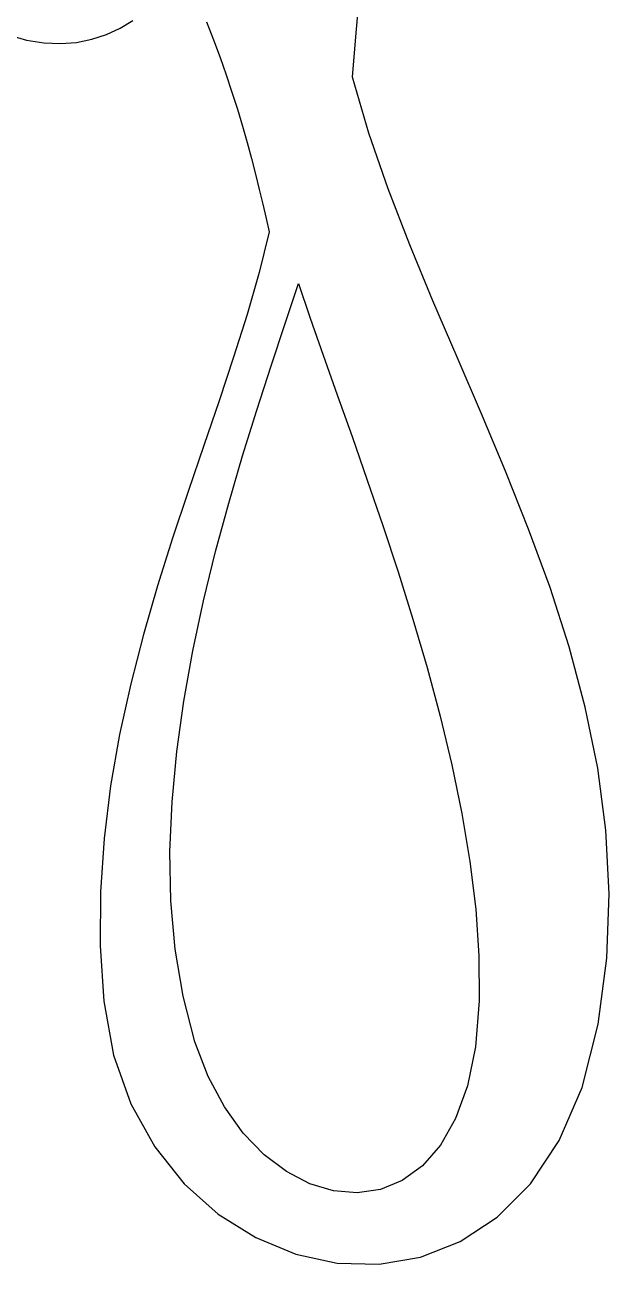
# Model space of a CAD drawing. Extents: x 23 to 503, y 214 to 344.
# Drawn here: x 230.94 to 250.74, y 228.62 to 270.65 of the extents above; entities that cross this region are included whole.
import ezdxf

# ---------------------------------------------------------------- set-up
doc = ezdxf.new("R2010")
doc.units = 0
doc.layers.add('Layer_1', color=7, linetype='CONTINUOUS')

msp = doc.modelspace()

# ---------------------------------------------------------------- linework, layer by layer
at = {"layer": 'Layer_1', "color": 1}
for points in [[(237.090825, 270.745716), (237.328905, 270.142419), (237.55221, 269.542928), (237.761391, 268.948729), (237.957092, 268.36131), (238.139963, 267.782156), (238.310657, 267.212753), (238.469822, 266.65459), (238.618104, 266.109154), (238.756156, 265.577927), (238.884624, 265.062403), (239.004159, 264.564063), (239.115408, 264.084395), (239.219023, 263.62489), (238.877876, 262.243745), (238.471922, 260.828209), (238.014781, 259.378529), (237.520068, 257.894971), (237.001403, 256.377787), (236.4724, 254.827236), (235.946682, 253.243574), (235.437863, 251.627053), (234.959562, 249.977935), (234.525397, 248.296475), (234.148986, 246.582929), (233.843946, 244.837557), (233.623897, 243.060609), (233.502451, 241.252347), (233.493223, 239.413026), (233.609845, 237.5429), (233.938631, 235.707871), (234.52602, 234.056614), (235.337136, 232.600774), (236.337088, 231.351997), (237.490996, 230.321928), (238.763979, 229.52222), (240.121152, 228.964513), (241.527635, 228.660458), (242.948539, 228.621697), (244.348982, 228.859882), (245.694084, 229.386658), (246.948963, 230.213668), (248.078732, 231.352564), (249.048507, 232.814989), (249.82341, 234.612589), (250.368554, 236.757015), (250.662344, 238.994041), (250.743424, 241.185048), (250.634122, 243.333321), (250.356762, 245.44215), (249.93368, 247.514821), (249.387199, 249.554616), (248.739652, 251.564826), (248.013364, 253.548735), (247.230669, 255.509629), (246.413889, 257.450796), (245.585361, 259.375518), (244.767408, 261.287085), (243.982359, 263.188783), (243.252546, 265.083897), (242.600294, 266.975714), (242.047937, 268.867519), (242.156666, 270.234107), (242.263303, 271.541169)], [(237.090825, 270.745716), (237.328905, 270.142419), (237.55221, 269.542928), (237.761391, 268.948729), (237.957092, 268.36131), (238.139963, 267.782156), (238.310657, 267.212753), (238.469822, 266.65459), (238.618104, 266.109154), (238.756156, 265.577927), (238.884624, 265.062403), (239.004159, 264.564063), (239.115408, 264.084395), (239.219023, 263.62489), (238.877876, 262.243745), (238.471922, 260.828209), (238.014781, 259.378529), (237.520068, 257.894971), (237.001403, 256.377787), (236.4724, 254.827236), (235.946682, 253.243574), (235.437863, 251.627053), (234.959562, 249.977935), (234.525397, 248.296475), (234.148986, 246.582929), (233.843946, 244.837557), (233.623897, 243.060609), (233.502451, 241.252347), (233.493223, 239.413026), (233.609845, 237.5429), (233.938631, 235.707871), (234.52602, 234.056614), (235.337136, 232.600774), (236.337088, 231.351997), (237.490996, 230.321928), (238.763979, 229.52222), (240.121152, 228.964513), (241.527635, 228.660458), (242.948539, 228.621697), (244.348982, 228.859882), (245.694084, 229.386658), (246.948963, 230.213668), (248.078732, 231.352564), (249.048507, 232.814989), (249.82341, 234.612589), (250.368554, 236.757015), (250.662344, 238.994041), (250.743424, 241.185048), (250.634122, 243.333321), (250.356762, 245.44215), (249.93368, 247.514821), (249.387199, 249.554616), (248.739652, 251.564826), (248.013364, 253.548735), (247.230669, 255.509629), (246.413889, 257.450796), (245.585361, 259.375518), (244.767408, 261.287085), (243.982359, 263.188783), (243.252546, 265.083897), (242.600294, 266.975714), (242.047937, 268.867519), (242.156666, 270.234107), (242.263303, 271.541169)], [(230.379067, 270.304139), (230.987625, 270.127554), (231.576347, 270.030461), (232.143613, 270.007104), (232.687817, 270.051735), (233.207337, 270.158598), (233.700566, 270.321941), (234.165888, 270.536012), (234.60169, 270.795058)], [(230.379067, 270.304139), (230.987625, 270.127554), (231.576347, 270.030461), (232.143613, 270.007104), (232.687817, 270.051735), (233.207337, 270.158598), (233.700566, 270.321941), (234.165888, 270.536012), (234.60169, 270.795058)], [(236.702693, 236.161151), (236.300191, 237.710988), (236.032246, 239.308948), (235.887788, 240.946353), (235.855744, 242.614526), (235.92505, 244.304786), (236.084629, 246.00846), (236.323412, 247.716867), (236.630329, 249.421331), (236.994311, 251.113174), (237.404283, 252.783715), (237.849179, 254.424279), (238.317924, 256.026189), (238.799452, 257.580765), (239.28269, 259.079328), (239.756566, 260.513203), (240.21001, 261.873712), (240.604692, 260.703444), (241.045811, 259.441772), (241.523085, 258.098276), (242.026231, 256.682536), (242.544967, 255.204138), (243.069011, 253.672659), (243.588077, 252.097684), (244.091889, 250.488794), (244.570157, 248.855569), (245.012605, 247.207591), (245.408944, 245.554444), (245.748897, 243.905707), (246.022179, 242.270966), (246.218507, 240.659796), (246.327597, 239.081784), (246.339168, 237.546509), (246.214341, 235.996556), (245.941249, 234.668774), (245.538018, 233.557366), (245.022776, 232.656535), (244.413662, 231.960485), (243.728796, 231.463415), (242.986317, 231.159527), (242.204347, 231.043026), (241.401024, 231.108109), (240.594473, 231.348986), (239.802822, 231.759853), (239.044209, 232.334915), (238.336757, 233.068374), (237.698602, 233.95443), (237.147868, 234.98729), (236.702693, 236.161151)], [(236.702693, 236.161151), (236.300191, 237.710988), (236.032246, 239.308948), (235.887788, 240.946353), (235.855744, 242.614526), (235.92505, 244.304786), (236.084629, 246.00846), (236.323412, 247.716867), (236.630329, 249.421331), (236.994311, 251.113174), (237.404283, 252.783715), (237.849179, 254.424279), (238.317924, 256.026189), (238.799452, 257.580765), (239.28269, 259.079328), (239.756566, 260.513203), (240.21001, 261.873712), (240.604692, 260.703444), (241.045811, 259.441772), (241.523085, 258.098276), (242.026231, 256.682536), (242.544967, 255.204138), (243.069011, 253.672659), (243.588077, 252.097684), (244.091889, 250.488794), (244.570157, 248.855569), (245.012605, 247.207591), (245.408944, 245.554444), (245.748897, 243.905707), (246.022179, 242.270966), (246.218507, 240.659796), (246.327597, 239.081784), (246.339168, 237.546509), (246.214341, 235.996556), (245.941249, 234.668774), (245.538018, 233.557366), (245.022776, 232.656535), (244.413662, 231.960485), (243.728796, 231.463415), (242.986317, 231.159527), (242.204347, 231.043026), (241.401024, 231.108109), (240.594473, 231.348986), (239.802822, 231.759853), (239.044209, 232.334915), (238.336757, 233.068374), (237.698602, 233.95443), (237.147868, 234.98729), (236.702693, 236.161151)]]:
    msp.add_lwpolyline(points, dxfattribs=at)

doc.saveas('drawing.dxf')
